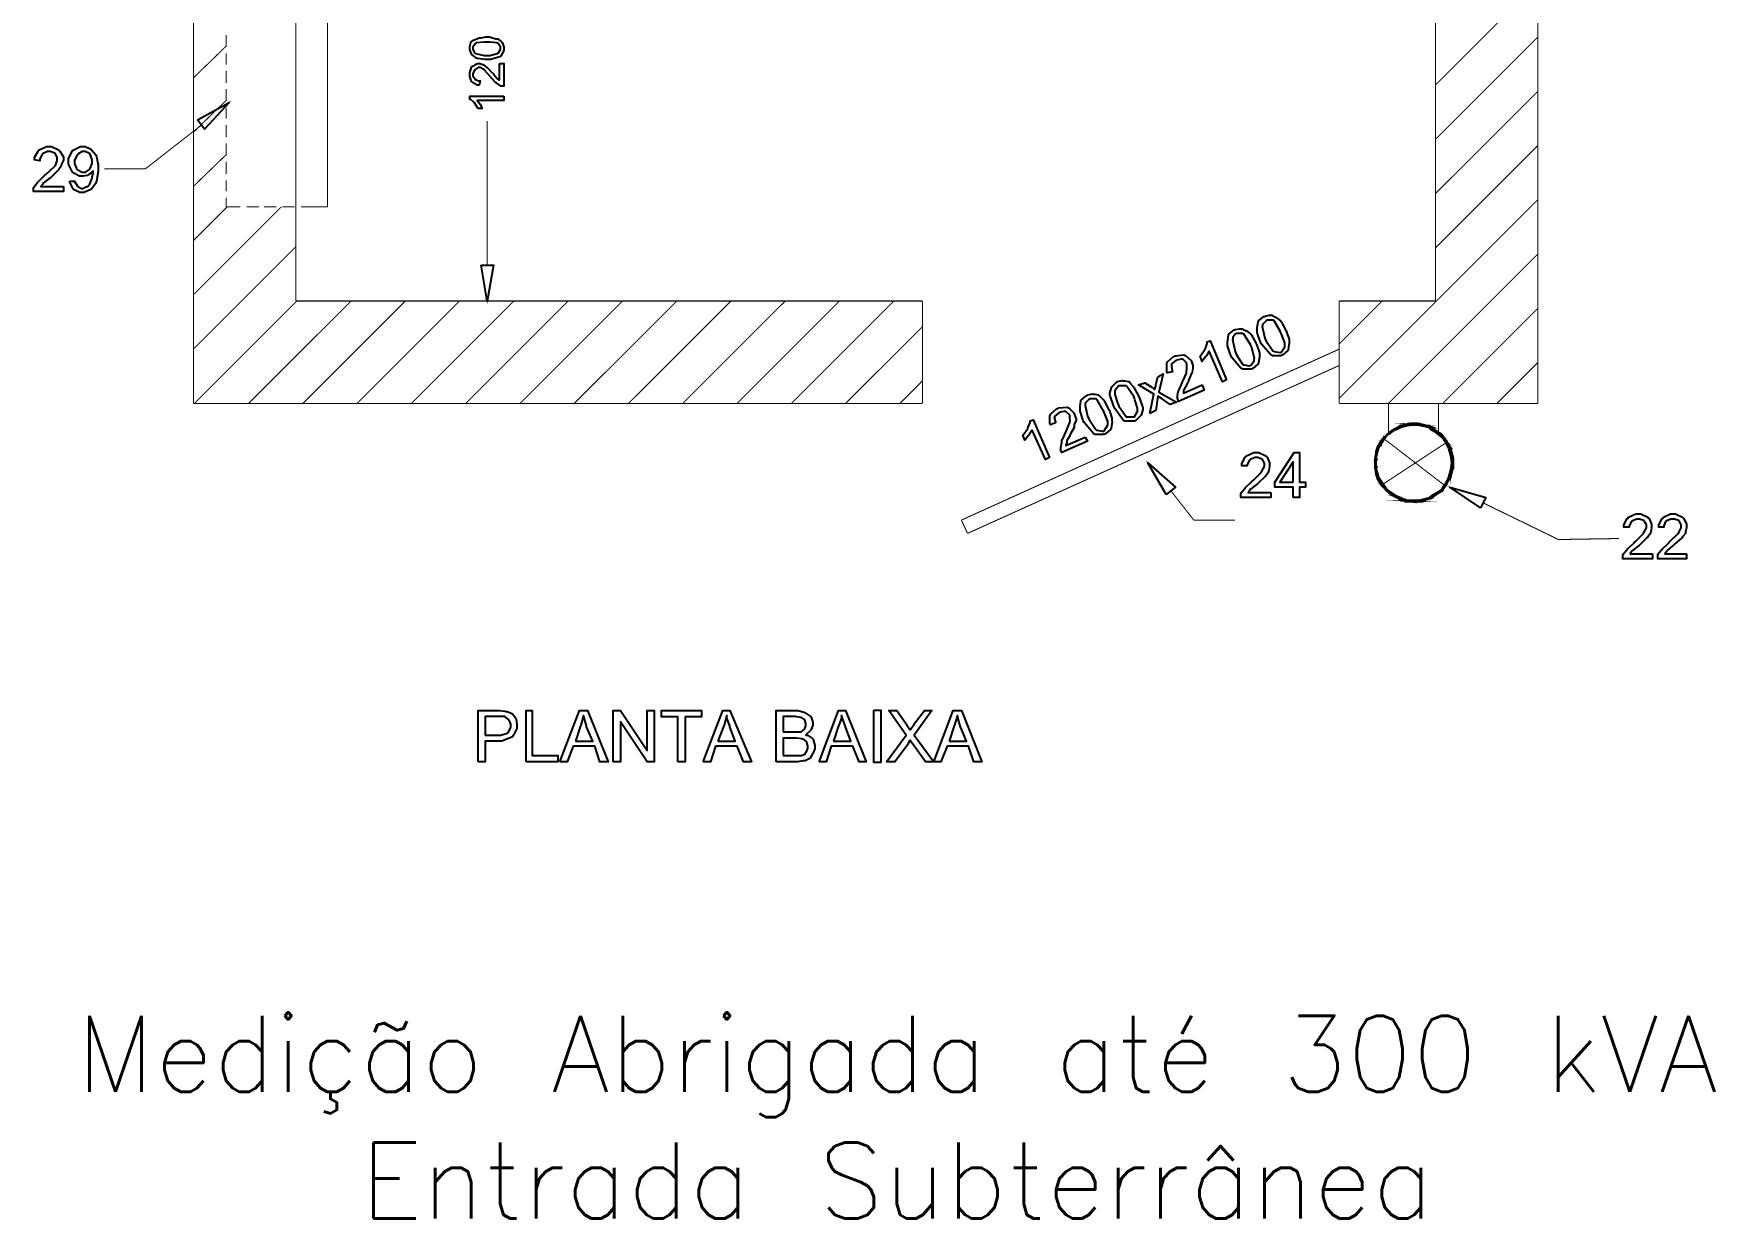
# Model space of a CAD drawing. Extents: x 219 to 1226, y 175 to 465.
# Drawn here: x 899.3 to 968.9, y 221.4 to 270.4 of the extents above; entities that cross this region are included whole.
import ezdxf

# ---------------------------------------------------------------- set-up
doc = ezdxf.new("R2010")
doc.units = 0
doc.header["$MEASUREMENT"] = 0
for name, color, linetype in [('C00-00-00-BLACK', 7, 'Continuous'), ('C00-7E-FF', 150, 'Continuous'), ('CFF-7E-00', 30, 'Continuous')]:
    doc.layers.add(name, color=color, linetype=linetype)
doc.styles.get("Standard").update_dxf_attribs({"font": 'txt.shx', "height": 0.4})

msp = doc.modelspace()

# ---------------------------------------------------------------- linework, layer by layer
at = {"layer": 'C00-00-00-BLACK', "const_width": 0.0423}
for points in [[(905.926, 322.779), (905.926, 255.128)], [(961.61, 255.128), (961.61, 322.779)], [(910.167, 318.583), (910.167, 259.367)], [(957.369, 259.367), (957.369, 318.583)], [(957.369, 268.309), (961.61, 272.548)], [(911.482, 263.267), (911.482, 271.786)], [(961.61, 271.067), (961.61, 267.886)], [(907.283, 270.386), (907.283, 269.879)], [(957.369, 266.063), (961.61, 270.302)], [(905.926, 268.606), (907.283, 269.921)], [(907.283, 269.625), (907.283, 269.159)], [(907.283, 268.904), (907.283, 268.395)], [(907.283, 268.14), (907.283, 267.633)], [(957.369, 263.817), (961.61, 268.056)], [(905.926, 266.359), (907.283, 267.674)], [(907.283, 267.378), (907.283, 266.913)], [(907.283, 266.655), (907.283, 266.148)], [(907.283, 265.893), (907.283, 265.386)], [(905.926, 264.113), (907.283, 265.428)], [(957.369, 261.57), (961.61, 265.809)], [(907.283, 265.131), (907.283, 264.622)], [(907.283, 264.367), (907.283, 263.902)], [(905.926, 261.867), (907.326, 263.267)], [(905.926, 259.621), (909.572, 263.267)], [(907.283, 263.647), (907.283, 263.267)], [(907.283, 263.267), (907.875, 263.267)], [(908.13, 263.267), (908.64, 263.267)], [(908.853, 263.267), (909.359, 263.267)], [(909.615, 263.267), (910.124, 263.267)], [(910.379, 263.267), (910.972, 263.267)], [(910.972, 263.267), (911.482, 263.267)], [(953.383, 255.339), (961.61, 263.563)], [(905.926, 257.375), (910.167, 261.613)], [(955.419, 255.128), (961.61, 261.317)], [(905.968, 255.128), (910.21, 259.367)], [(908.214, 255.128), (912.456, 259.367)], [(910.167, 259.367), (936.122, 259.367)], [(910.463, 255.128), (914.705, 259.367)], [(912.71, 255.128), (916.951, 259.367)], [(914.959, 255.128), (919.2, 259.367)], [(917.208, 255.128), (921.446, 259.367)], [(919.454, 255.128), (923.695, 259.367)], [(921.703, 255.128), (925.944, 259.367)], [(923.949, 255.128), (928.19, 259.367)], [(926.198, 255.128), (930.439, 259.367)], [(928.444, 255.128), (932.685, 259.367)], [(930.693, 255.128), (934.934, 259.367)], [(936.122, 259.367), (936.122, 255.128)], [(953.383, 257.587), (955.164, 259.367)], [(953.383, 259.367), (957.369, 259.367)], [(953.383, 259.367), (953.383, 255.128)], [(957.668, 255.128), (961.61, 259.071)], [(932.939, 255.128), (936.122, 258.306)], [(937.733, 250.294), (953.383, 257.375)], [(953.383, 256.697), (937.988, 249.744)], [(959.914, 255.128), (961.61, 256.825)], [(935.188, 255.128), (936.122, 256.06)], [(905.926, 255.128), (936.122, 255.128)], [(953.383, 255.128), (957.369, 255.128)], [(955.419, 253.898), (955.419, 255.128)], [(957.369, 255.128), (961.61, 255.128)], [(957.498, 253.898), (957.498, 255.128)], [(955.123, 251.735), (957.837, 253.517)], [(955.206, 253.686), (957.794, 251.694)], [(937.733, 250.294), (937.988, 249.744)]]:
    msp.add_lwpolyline(points, dxfattribs=at)
for points in [[(958.133, 252.67), (958.133, 252.834), (958.005, 253.322), (957.655, 253.845), (957.131, 254.194), (956.643, 254.321), (956.48, 254.321), (956.323, 254.321), (955.852, 254.194), (955.339, 253.845), (954.993, 253.322), (954.867, 252.834), (954.867, 252.67), (954.867, 252.514), (954.993, 252.043), (955.339, 251.53), (955.852, 251.186), (956.323, 251.059), (956.48, 251.059), (956.643, 251.059), (957.131, 251.186), (957.655, 251.53), (958.005, 252.043), (958.133, 252.514), (958.133, 252.67)], [(958.091, 252.67), (958.091, 252.827), (957.964, 253.297), (957.618, 253.808), (957.105, 254.154), (956.636, 254.279), (956.48, 254.279), (956.328, 254.279), (955.875, 254.154), (955.376, 253.808), (955.036, 253.297), (954.91, 252.827), (954.91, 252.67), (954.91, 252.52), (955.036, 252.068), (955.376, 251.567), (955.875, 251.228), (956.328, 251.102), (956.48, 251.102), (956.636, 251.102), (957.105, 251.228), (957.618, 251.567), (957.964, 252.068), (958.091, 252.52), (958.091, 252.67)], [(955.588, 254.025), (955.503, 253.898), (955.419, 253.898), (955.588, 254.025)], [(955.672, 254.067), (955.672, 254.025), (955.588, 254.025), (955.672, 254.067)], [(955.842, 254.151), (955.799, 254.067), (955.672, 254.067), (955.842, 254.151)], [(956.649, 254.279), (956.225, 254.279), (956.86, 254.237), (956.649, 254.279)], [(955.799, 254.067), (955.672, 254.067), (955.672, 254.025), (955.799, 254.067)], [(955.969, 254.151), (955.842, 254.151), (955.799, 254.067), (955.969, 254.151)], [(955.926, 254.194), (955.969, 254.151), (955.842, 254.151), (955.926, 254.194)], [(956.012, 254.237), (956.184, 254.194), (955.926, 254.194), (956.012, 254.237)], [(956.225, 254.237), (956.012, 254.237), (956.184, 254.194), (956.225, 254.237)], [(956.184, 254.194), (955.926, 254.194), (955.969, 254.151), (956.184, 254.194)], [(956.564, 254.237), (956.987, 254.194), (956.818, 254.194), (956.564, 254.237)], [(956.225, 254.279), (956.86, 254.237), (956.098, 254.237), (956.225, 254.279)], [(956.056, 254.237), (956.225, 254.237), (956.012, 254.237), (956.056, 254.237)], [(956.86, 254.237), (956.098, 254.237), (956.056, 254.237), (956.86, 254.237)], [(956.564, 254.237), (956.056, 254.237), (956.225, 254.237), (956.564, 254.237)], [(956.098, 254.237), (956.86, 254.237), (956.903, 254.237), (956.098, 254.237)], [(956.86, 254.237), (956.564, 254.237), (956.987, 254.194), (956.86, 254.237)], [(956.564, 254.279), (956.649, 254.279), (956.225, 254.279), (956.564, 254.279)], [(956.818, 254.194), (957.157, 254.151), (956.987, 254.151), (956.818, 254.194)], [(956.987, 254.194), (956.818, 254.194), (957.157, 254.151), (956.987, 254.194)], [(956.987, 254.151), (957.242, 254.11), (957.114, 254.11), (956.987, 254.151)], [(957.157, 254.151), (956.987, 254.151), (957.242, 254.11), (957.157, 254.151)], [(957.114, 254.11), (957.411, 253.982), (957.283, 253.982), (957.114, 254.11)], [(957.242, 254.11), (957.114, 254.11), (957.411, 253.982), (957.242, 254.11)], [(957.369, 253.94), (957.668, 253.771), (957.582, 253.771), (957.369, 253.94)], [(954.91, 253.093), (954.91, 252.797), (954.867, 252.797), (954.91, 253.093)], [(954.996, 253.389), (954.953, 253.136), (954.91, 253.136), (954.996, 253.389)], [(955.08, 253.389), (954.996, 253.389), (954.953, 253.136), (955.08, 253.389)], [(955.08, 253.389), (955.037, 253.389), (954.996, 253.389), (955.08, 253.389)], [(955.164, 253.644), (955.08, 253.389), (955.037, 253.389), (955.164, 253.644)], [(955.249, 253.644), (955.164, 253.644), (955.08, 253.389), (955.249, 253.644)], [(955.037, 253.389), (955.08, 253.389), (955.123, 253.389), (955.037, 253.389)], [(955.419, 253.855), (955.376, 253.855), (955.249, 253.686), (955.419, 253.855)], [(955.206, 253.686), (955.249, 253.644), (955.164, 253.644), (955.206, 253.686)], [(955.249, 253.686), (955.206, 253.686), (955.249, 253.644), (955.249, 253.686)], [(955.376, 253.855), (955.249, 253.686), (955.206, 253.686), (955.376, 253.855)], [(955.419, 253.898), (955.419, 253.855), (955.376, 253.855), (955.419, 253.898)], [(955.503, 253.898), (955.419, 253.898), (955.419, 253.855), (955.503, 253.898)], [(955.672, 254.025), (955.588, 254.025), (955.503, 253.898), (955.672, 254.025)], [(957.283, 253.982), (957.453, 253.94), (957.369, 253.94), (957.283, 253.982)], [(957.411, 253.982), (957.283, 253.982), (957.453, 253.94), (957.411, 253.982)], [(957.453, 253.94), (957.369, 253.94), (957.668, 253.771), (957.453, 253.94)], [(957.582, 253.771), (957.668, 253.728), (957.625, 253.728), (957.582, 253.771)], [(957.668, 253.771), (957.582, 253.771), (957.668, 253.728), (957.668, 253.771)], [(957.625, 253.728), (957.837, 253.559), (957.752, 253.559), (957.625, 253.728)], [(957.668, 253.728), (957.625, 253.728), (957.837, 253.559), (957.668, 253.728)], [(957.794, 253.517), (957.964, 253.263), (957.921, 253.263), (957.794, 253.517)], [(957.752, 253.559), (957.837, 253.517), (957.794, 253.517), (957.752, 253.559)], [(957.837, 253.559), (957.752, 253.559), (957.837, 253.517), (957.837, 253.559)], [(957.837, 253.517), (957.794, 253.517), (957.964, 253.263), (957.837, 253.517)], [(957.921, 253.263), (958.048, 252.966), (958.007, 252.966), (957.921, 253.263)], [(954.867, 252.498), (954.953, 252.201), (954.91, 252.201), (954.867, 252.498)], [(954.91, 252.797), (954.867, 252.797), (954.91, 252.498), (954.91, 252.797)], [(954.867, 252.797), (954.91, 252.498), (954.867, 252.498), (954.867, 252.797)], [(954.91, 252.797), (954.867, 252.797), (954.91, 252.797)], [(954.867, 252.797), (954.91, 252.797), (954.953, 252.797), (954.867, 252.797)], [(954.953, 253.136), (954.91, 253.136), (954.953, 253.093), (954.953, 253.136)], [(954.91, 253.136), (954.953, 253.093), (954.91, 253.093), (954.91, 253.136)], [(954.953, 253.093), (954.91, 253.093), (954.91, 252.797), (954.953, 253.093)], [(958.007, 253.263), (957.921, 253.263), (958.048, 252.966), (958.007, 253.263)], [(958.007, 253.263), (958.048, 253.263), (957.921, 253.263), (958.007, 253.263)], [(958.007, 253.263), (957.921, 253.263), (957.964, 253.263), (958.007, 253.263)], [(958.007, 252.966), (958.091, 252.67), (958.048, 252.67), (958.007, 252.966)], [(958.048, 252.966), (958.007, 252.966), (958.091, 252.67), (958.048, 252.966)], [(958.048, 252.67), (958.048, 252.374), (958.007, 252.374), (958.048, 252.67)], [(958.048, 252.966), (958.007, 252.966), (958.048, 252.966)], [(958.007, 252.966), (958.048, 252.966), (958.091, 252.966), (958.007, 252.966)], [(958.091, 252.67), (958.048, 252.67), (958.048, 252.374), (958.091, 252.67)], [(954.91, 252.498), (954.867, 252.498), (954.953, 252.201), (954.91, 252.498)], [(954.91, 252.201), (955.08, 251.948), (954.996, 251.948), (954.91, 252.201)], [(954.91, 252.498), (954.867, 252.498), (954.91, 252.498)], [(954.867, 252.498), (954.91, 252.498), (954.953, 252.498), (954.867, 252.498)], [(954.953, 252.201), (954.91, 252.201), (955.08, 251.948), (954.953, 252.201)], [(954.953, 252.201), (954.91, 252.201), (954.953, 252.201)], [(954.91, 252.201), (954.953, 252.201), (954.996, 252.201), (954.91, 252.201)], [(954.996, 251.948), (955.08, 251.905), (955.037, 251.905), (954.996, 251.948)], [(955.037, 251.905), (955.249, 251.694), (955.164, 251.694), (955.037, 251.905)], [(957.752, 251.778), (957.668, 251.567), (957.625, 251.567), (957.752, 251.778)], [(957.964, 252.074), (957.921, 252.074), (957.837, 251.821), (957.964, 252.074)], [(957.921, 252.074), (957.837, 251.821), (957.794, 251.821), (957.921, 252.074)], [(958.007, 252.371), (958.007, 252.074), (957.921, 252.074), (958.007, 252.371)], [(957.964, 252.074), (958.007, 252.074), (957.921, 252.074), (957.964, 252.074)], [(957.964, 252.074), (957.921, 252.074), (958.007, 252.074), (957.964, 252.074)], [(958.048, 252.374), (958.007, 252.374), (958.048, 252.374)], [(958.007, 252.374), (958.048, 252.374), (958.091, 252.374), (958.007, 252.374)], [(958.048, 252.371), (958.007, 252.371), (958.007, 252.074), (958.048, 252.371)], [(955.08, 251.948), (954.996, 251.948), (955.08, 251.905), (955.08, 251.948)], [(955.206, 251.651), (955.419, 251.482), (955.376, 251.482), (955.206, 251.651)], [(955.08, 251.905), (955.037, 251.905), (955.249, 251.694), (955.08, 251.905)], [(955.164, 251.694), (955.249, 251.651), (955.206, 251.651), (955.164, 251.694)], [(955.249, 251.694), (955.164, 251.694), (955.249, 251.651), (955.249, 251.694)], [(955.249, 251.651), (955.206, 251.651), (955.419, 251.482), (955.249, 251.651)], [(955.419, 251.439), (955.672, 251.312), (955.588, 251.312), (955.419, 251.439)], [(955.419, 251.482), (955.376, 251.482), (955.503, 251.439), (955.419, 251.482)], [(955.376, 251.482), (955.503, 251.439), (955.419, 251.439), (955.376, 251.482)], [(955.503, 251.439), (955.419, 251.439), (955.672, 251.312), (955.503, 251.439)], [(955.672, 251.312), (955.588, 251.312), (955.799, 251.27), (955.672, 251.312)], [(955.588, 251.312), (955.799, 251.27), (955.672, 251.27), (955.588, 251.312)], [(955.672, 251.27), (955.969, 251.186), (955.842, 251.186), (955.672, 251.27)], [(957.283, 251.355), (957.242, 251.228), (957.114, 251.228), (957.283, 251.355)], [(957.369, 251.398), (957.411, 251.355), (957.283, 251.355), (957.369, 251.398)], [(957.411, 251.355), (957.283, 251.355), (957.242, 251.228), (957.411, 251.355)], [(957.582, 251.525), (957.453, 251.398), (957.369, 251.398), (957.582, 251.525)], [(957.668, 251.525), (957.582, 251.525), (957.453, 251.398), (957.668, 251.525)], [(957.453, 251.398), (957.369, 251.398), (957.411, 251.355), (957.453, 251.398)], [(957.625, 251.567), (957.668, 251.525), (957.582, 251.525), (957.625, 251.567)], [(957.668, 251.567), (957.625, 251.567), (957.668, 251.525), (957.668, 251.567)], [(957.837, 251.778), (957.752, 251.778), (957.668, 251.567), (957.837, 251.778)], [(957.794, 251.821), (957.837, 251.778), (957.752, 251.778), (957.794, 251.821)], [(957.837, 251.821), (957.794, 251.821), (957.837, 251.778), (957.837, 251.821)], [(956.86, 251.102), (956.056, 251.102), (956.86, 251.059), (956.86, 251.102)], [(955.799, 251.27), (955.672, 251.27), (955.969, 251.186), (955.799, 251.27)], [(955.969, 251.186), (955.842, 251.186), (956.184, 251.102), (955.969, 251.186)], [(955.842, 251.186), (956.184, 251.102), (955.926, 251.102), (955.842, 251.186)], [(956.225, 251.059), (956.649, 251.059), (956.564, 251.016), (956.225, 251.059)], [(956.184, 251.102), (955.929, 251.102), (956.225, 251.102), (956.184, 251.102)], [(955.929, 251.102), (956.225, 251.102), (956.014, 251.102), (955.929, 251.102)], [(956.225, 251.102), (956.012, 251.102), (956.564, 251.102), (956.225, 251.102)], [(956.012, 251.102), (956.564, 251.102), (956.056, 251.102), (956.012, 251.102)], [(956.056, 251.102), (956.86, 251.059), (956.098, 251.059), (956.056, 251.102)], [(956.098, 251.059), (956.225, 251.059), (956.649, 251.059), (956.098, 251.059)], [(956.098, 251.059), (956.86, 251.059), (956.649, 251.059), (956.098, 251.059)], [(956.818, 251.143), (956.903, 251.102), (956.649, 251.102), (956.818, 251.143)], [(956.649, 251.102), (956.86, 251.102), (956.564, 251.102), (956.649, 251.102)], [(956.903, 251.102), (956.649, 251.102), (956.86, 251.102), (956.903, 251.102)], [(956.987, 251.186), (956.987, 251.143), (956.818, 251.143), (956.987, 251.186)], [(956.987, 251.143), (956.818, 251.143), (956.903, 251.102), (956.987, 251.143)], [(957.114, 251.228), (957.157, 251.186), (956.987, 251.186), (957.114, 251.228)], [(957.157, 251.186), (956.987, 251.186), (956.987, 251.143), (957.157, 251.186)], [(957.242, 251.228), (957.114, 251.228), (957.157, 251.186), (957.242, 251.228)]]:
    msp.add_lwpolyline(points, close=True, dxfattribs=at)
at = {"layer": 'C00-00-00-BLACK'}
for points in [[(955.842, 254.151), (955.799, 254.067), (955.672, 254.067), (955.842, 254.151)], [(955.969, 254.151), (955.842, 254.151), (955.799, 254.067), (955.969, 254.151)], [(955.926, 254.194), (955.969, 254.151), (955.842, 254.151), (955.926, 254.194)], [(956.012, 254.237), (956.184, 254.194), (955.926, 254.194), (956.012, 254.237)], [(956.184, 254.194), (955.926, 254.194), (955.969, 254.151), (956.184, 254.194)], [(956.056, 254.237), (956.225, 254.237), (956.012, 254.237), (956.056, 254.237)], [(956.225, 254.237), (956.012, 254.237), (956.184, 254.194), (956.225, 254.237)], [(956.86, 254.237), (956.098, 254.237), (956.056, 254.237), (956.86, 254.237)], [(956.564, 254.237), (956.056, 254.237), (956.225, 254.237), (956.564, 254.237)], [(956.225, 254.279), (956.86, 254.237), (956.098, 254.237), (956.225, 254.279)], [(956.098, 254.237), (956.86, 254.237), (956.903, 254.237), (956.098, 254.237)], [(956.564, 254.279), (956.649, 254.279), (956.225, 254.279), (956.564, 254.279)], [(956.649, 254.279), (956.225, 254.279), (956.86, 254.237), (956.649, 254.279)], [(956.86, 254.237), (956.564, 254.237), (956.987, 254.194), (956.86, 254.237)], [(956.564, 254.237), (956.987, 254.194), (956.818, 254.194), (956.564, 254.237)], [(956.987, 254.194), (956.818, 254.194), (957.157, 254.151), (956.987, 254.194)], [(956.818, 254.194), (957.157, 254.151), (956.987, 254.151), (956.818, 254.194)], [(957.157, 254.151), (956.987, 254.151), (957.242, 254.11), (957.157, 254.151)], [(956.987, 254.151), (957.242, 254.11), (957.114, 254.11), (956.987, 254.151)], [(957.242, 254.11), (957.114, 254.11), (957.411, 253.982), (957.242, 254.11)], [(957.114, 254.11), (957.411, 253.982), (957.283, 253.982), (957.114, 254.11)], [(954.996, 253.389), (954.953, 253.136), (954.91, 253.136), (954.996, 253.389)], [(955.08, 253.389), (954.996, 253.389), (954.953, 253.136), (955.08, 253.389)], [(955.08, 253.389), (955.037, 253.389), (954.996, 253.389), (955.08, 253.389)], [(955.164, 253.644), (955.08, 253.389), (955.037, 253.389), (955.164, 253.644)], [(955.037, 253.389), (955.08, 253.389), (955.123, 253.389), (955.037, 253.389)], [(955.249, 253.644), (955.164, 253.644), (955.08, 253.389), (955.249, 253.644)], [(955.206, 253.686), (955.249, 253.644), (955.164, 253.644), (955.206, 253.686)], [(955.376, 253.855), (955.249, 253.686), (955.206, 253.686), (955.376, 253.855)], [(955.249, 253.686), (955.206, 253.686), (955.249, 253.644), (955.249, 253.686)], [(955.419, 253.855), (955.376, 253.855), (955.249, 253.686), (955.419, 253.855)], [(955.419, 253.898), (955.419, 253.855), (955.376, 253.855), (955.419, 253.898)], [(955.588, 254.025), (955.503, 253.898), (955.419, 253.898), (955.588, 254.025)], [(955.503, 253.898), (955.419, 253.898), (955.419, 253.855), (955.503, 253.898)], [(955.672, 254.025), (955.588, 254.025), (955.503, 253.898), (955.672, 254.025)], [(955.672, 254.067), (955.672, 254.025), (955.588, 254.025), (955.672, 254.067)], [(955.799, 254.067), (955.672, 254.067), (955.672, 254.025), (955.799, 254.067)], [(957.411, 253.982), (957.283, 253.982), (957.453, 253.94), (957.411, 253.982)], [(957.283, 253.982), (957.453, 253.94), (957.369, 253.94), (957.283, 253.982)], [(957.453, 253.94), (957.369, 253.94), (957.668, 253.771), (957.453, 253.94)], [(957.369, 253.94), (957.668, 253.771), (957.582, 253.771), (957.369, 253.94)], [(957.668, 253.771), (957.582, 253.771), (957.668, 253.728), (957.668, 253.771)], [(957.582, 253.771), (957.668, 253.728), (957.625, 253.728), (957.582, 253.771)], [(957.668, 253.728), (957.625, 253.728), (957.837, 253.559), (957.668, 253.728)], [(957.625, 253.728), (957.837, 253.559), (957.752, 253.559), (957.625, 253.728)], [(957.837, 253.559), (957.752, 253.559), (957.837, 253.517), (957.837, 253.559)], [(957.752, 253.559), (957.837, 253.517), (957.794, 253.517), (957.752, 253.559)], [(957.837, 253.517), (957.794, 253.517), (957.964, 253.263), (957.837, 253.517)], [(957.794, 253.517), (957.964, 253.263), (957.921, 253.263), (957.794, 253.517)], [(954.91, 253.093), (954.91, 252.797), (954.867, 252.797), (954.91, 253.093)], [(954.91, 252.797), (954.867, 252.797), (954.91, 252.797)], [(954.867, 252.797), (954.91, 252.797), (954.953, 252.797), (954.867, 252.797)], [(954.91, 252.797), (954.867, 252.797), (954.91, 252.498), (954.91, 252.797)], [(954.867, 252.797), (954.91, 252.498), (954.867, 252.498), (954.867, 252.797)], [(954.953, 253.136), (954.91, 253.136), (954.953, 253.093), (954.953, 253.136)], [(954.91, 253.136), (954.953, 253.093), (954.91, 253.093), (954.91, 253.136)], [(954.953, 253.093), (954.91, 253.093), (954.91, 252.797), (954.953, 253.093)], [(958.007, 253.263), (958.048, 253.263), (957.921, 253.263), (958.007, 253.263)], [(958.007, 253.263), (957.921, 253.263), (957.964, 253.263), (958.007, 253.263)], [(958.007, 253.263), (957.921, 253.263), (958.048, 252.966), (958.007, 253.263)], [(957.921, 253.263), (958.048, 252.966), (958.007, 252.966), (957.921, 253.263)], [(958.048, 252.966), (958.007, 252.966), (958.048, 252.966)], [(958.007, 252.966), (958.048, 252.966), (958.091, 252.966), (958.007, 252.966)], [(958.048, 252.966), (958.007, 252.966), (958.091, 252.67), (958.048, 252.966)], [(958.007, 252.966), (958.091, 252.67), (958.048, 252.67), (958.007, 252.966)], [(954.91, 252.498), (954.867, 252.498), (954.91, 252.498)], [(954.867, 252.498), (954.91, 252.498), (954.953, 252.498), (954.867, 252.498)], [(954.91, 252.498), (954.867, 252.498), (954.953, 252.201), (954.91, 252.498)], [(954.867, 252.498), (954.953, 252.201), (954.91, 252.201), (954.867, 252.498)], [(954.953, 252.201), (954.91, 252.201), (954.953, 252.201)], [(954.91, 252.201), (954.953, 252.201), (954.996, 252.201), (954.91, 252.201)], [(954.953, 252.201), (954.91, 252.201), (955.08, 251.948), (954.953, 252.201)], [(954.91, 252.201), (955.08, 251.948), (954.996, 251.948), (954.91, 252.201)], [(957.921, 252.074), (957.837, 251.821), (957.794, 251.821), (957.921, 252.074)], [(957.964, 252.074), (957.921, 252.074), (957.837, 251.821), (957.964, 252.074)], [(958.007, 252.371), (958.007, 252.074), (957.921, 252.074), (958.007, 252.371)], [(957.964, 252.074), (958.007, 252.074), (957.921, 252.074), (957.964, 252.074)], [(957.964, 252.074), (957.921, 252.074), (958.007, 252.074), (957.964, 252.074)], [(958.048, 252.67), (958.048, 252.374), (958.007, 252.374), (958.048, 252.67)], [(958.048, 252.374), (958.007, 252.374), (958.048, 252.374)], [(958.007, 252.374), (958.048, 252.374), (958.091, 252.374), (958.007, 252.374)], [(958.048, 252.371), (958.007, 252.371), (958.007, 252.074), (958.048, 252.371)], [(958.091, 252.67), (958.048, 252.67), (958.048, 252.374), (958.091, 252.67)], [(955.08, 251.948), (954.996, 251.948), (955.08, 251.905), (955.08, 251.948)], [(954.996, 251.948), (955.08, 251.905), (955.037, 251.905), (954.996, 251.948)], [(955.08, 251.905), (955.037, 251.905), (955.249, 251.694), (955.08, 251.905)], [(955.037, 251.905), (955.249, 251.694), (955.164, 251.694), (955.037, 251.905)], [(955.249, 251.694), (955.164, 251.694), (955.249, 251.651), (955.249, 251.694)], [(955.164, 251.694), (955.249, 251.651), (955.206, 251.651), (955.164, 251.694)], [(955.249, 251.651), (955.206, 251.651), (955.419, 251.482), (955.249, 251.651)], [(955.206, 251.651), (955.419, 251.482), (955.376, 251.482), (955.206, 251.651)], [(955.419, 251.482), (955.376, 251.482), (955.503, 251.439), (955.419, 251.482)], [(955.376, 251.482), (955.503, 251.439), (955.419, 251.439), (955.376, 251.482)], [(955.503, 251.439), (955.419, 251.439), (955.672, 251.312), (955.503, 251.439)], [(955.419, 251.439), (955.672, 251.312), (955.588, 251.312), (955.419, 251.439)], [(955.672, 251.312), (955.588, 251.312), (955.799, 251.27), (955.672, 251.312)], [(955.588, 251.312), (955.799, 251.27), (955.672, 251.27), (955.588, 251.312)], [(957.283, 251.355), (957.242, 251.228), (957.114, 251.228), (957.283, 251.355)], [(957.411, 251.355), (957.283, 251.355), (957.242, 251.228), (957.411, 251.355)], [(957.369, 251.398), (957.411, 251.355), (957.283, 251.355), (957.369, 251.398)], [(957.582, 251.525), (957.453, 251.398), (957.369, 251.398), (957.582, 251.525)], [(957.453, 251.398), (957.369, 251.398), (957.411, 251.355), (957.453, 251.398)], [(957.668, 251.525), (957.582, 251.525), (957.453, 251.398), (957.668, 251.525)], [(957.625, 251.567), (957.668, 251.525), (957.582, 251.525), (957.625, 251.567)], [(957.752, 251.778), (957.668, 251.567), (957.625, 251.567), (957.752, 251.778)], [(957.668, 251.567), (957.625, 251.567), (957.668, 251.525), (957.668, 251.567)], [(957.837, 251.778), (957.752, 251.778), (957.668, 251.567), (957.837, 251.778)], [(957.794, 251.821), (957.837, 251.778), (957.752, 251.778), (957.794, 251.821)], [(957.837, 251.821), (957.794, 251.821), (957.837, 251.778), (957.837, 251.821)], [(955.799, 251.27), (955.672, 251.27), (955.969, 251.186), (955.799, 251.27)], [(955.672, 251.27), (955.969, 251.186), (955.842, 251.186), (955.672, 251.27)], [(955.969, 251.186), (955.842, 251.186), (956.184, 251.102), (955.969, 251.186)], [(955.842, 251.186), (956.184, 251.102), (955.926, 251.102), (955.842, 251.186)], [(956.184, 251.102), (955.929, 251.102), (956.225, 251.102), (956.184, 251.102)], [(955.929, 251.102), (956.225, 251.102), (956.014, 251.102), (955.929, 251.102)], [(956.225, 251.102), (956.012, 251.102), (956.564, 251.102), (956.225, 251.102)], [(956.012, 251.102), (956.564, 251.102), (956.056, 251.102), (956.012, 251.102)], [(956.86, 251.102), (956.056, 251.102), (956.86, 251.059), (956.86, 251.102)], [(956.056, 251.102), (956.86, 251.059), (956.098, 251.059), (956.056, 251.102)], [(956.098, 251.059), (956.225, 251.059), (956.649, 251.059), (956.098, 251.059)], [(956.098, 251.059), (956.86, 251.059), (956.649, 251.059), (956.098, 251.059)], [(956.225, 251.059), (956.649, 251.059), (956.564, 251.016), (956.225, 251.059)], [(956.649, 251.102), (956.86, 251.102), (956.564, 251.102), (956.649, 251.102)], [(956.818, 251.143), (956.903, 251.102), (956.649, 251.102), (956.818, 251.143)], [(956.903, 251.102), (956.649, 251.102), (956.86, 251.102), (956.903, 251.102)], [(956.987, 251.186), (956.987, 251.143), (956.818, 251.143), (956.987, 251.186)], [(956.987, 251.143), (956.818, 251.143), (956.903, 251.102), (956.987, 251.143)], [(957.114, 251.228), (957.157, 251.186), (956.987, 251.186), (957.114, 251.228)], [(957.157, 251.186), (956.987, 251.186), (956.987, 251.143), (957.157, 251.186)], [(957.242, 251.228), (957.114, 251.228), (957.157, 251.186), (957.242, 251.228)], [(917.716, 240.29), (917.716, 242.409), (918.519, 242.409), (918.605, 242.409), (918.839, 242.379), (918.861, 242.368), (918.925, 242.368), (919.093, 242.293), (919.115, 242.282), (919.135, 242.272), (919.273, 242.093), (919.284, 242.071), (919.294, 242.051), (919.327, 241.844), (919.327, 241.775), (919.327, 241.669), (919.189, 241.384), (919.158, 241.351), (919.135, 241.319), (918.706, 241.14), (918.562, 241.14), (918.012, 241.14), (918.012, 240.29), (917.716, 240.29)], [(919.709, 240.29), (919.709, 242.409), (919.962, 242.409), (919.962, 240.547), (921.023, 240.547), (921.023, 240.29), (919.709, 240.29)], [(921.107, 240.29), (921.915, 242.409), (922.254, 242.409), (923.103, 240.29), (922.761, 240.29), (922.55, 240.928), (921.66, 240.928), (921.404, 240.29), (921.107, 240.29)], [(923.314, 240.29), (923.314, 242.409), (923.611, 242.409), (924.714, 240.758), (924.714, 242.409), (925.01, 242.409), (925.01, 240.29), (924.714, 240.29), (923.611, 241.943), (923.611, 240.29), (923.314, 240.29)], [(925.987, 240.29), (925.987, 242.153), (925.309, 242.153), (925.309, 242.409), (926.963, 242.409), (926.963, 242.153), (926.286, 242.153), (926.286, 240.29), (925.987, 240.29)], [(927.045, 240.29), (927.851, 242.409), (928.148, 242.409), (929.039, 240.29), (928.702, 240.29), (928.444, 240.928), (927.555, 240.928), (927.344, 240.29), (927.045, 240.29)], [(930.056, 240.29), (930.056, 242.409), (930.862, 242.409), (930.957, 242.409), (931.222, 242.336), (931.244, 242.325), (931.265, 242.315), (931.475, 242.178), (931.497, 242.155), (931.507, 242.135), (931.584, 241.928), (931.584, 241.859), (931.584, 241.796), (931.507, 241.628), (931.497, 241.606), (931.486, 241.585), (931.306, 241.416), (931.285, 241.393), (931.36, 241.393), (931.562, 241.246), (931.584, 241.224), (931.594, 241.203), (931.67, 240.965), (931.67, 240.885), (931.67, 240.822), (931.594, 240.653), (931.584, 240.631), (931.573, 240.611), (931.465, 240.429), (931.455, 240.418), (931.433, 240.408), (931.259, 240.332), (931.201, 240.332), (931.179, 240.323), (930.941, 240.29), (930.862, 240.29), (930.056, 240.29)], [(931.839, 240.29), (932.642, 242.409), (932.939, 242.409), (933.789, 240.29), (933.493, 240.29), (933.238, 240.928), (932.346, 240.928), (932.136, 240.29), (931.839, 240.29)], [(934.103, 242.417), (934.4, 242.417), (934.4, 240.258), (934.103, 240.258), (934.103, 242.417)], [(934.638, 240.29), (935.443, 241.393), (934.723, 242.409), (935.061, 242.409), (935.443, 241.859), (935.464, 241.828), (935.601, 241.617), (935.612, 241.606), (935.622, 241.628), (935.771, 241.839), (935.782, 241.859), (936.208, 242.409), (936.504, 242.409), (935.782, 241.393), (936.588, 240.29), (936.249, 240.29), (935.696, 241.054), (935.685, 241.065), (935.622, 241.173), (935.612, 241.182), (935.601, 241.162), (935.527, 241.05), (935.527, 241.013), (934.977, 240.29), (934.638, 240.29)], [(936.588, 240.29), (937.395, 242.409), (937.733, 242.409), (938.583, 240.29), (938.242, 240.29), (938.031, 240.928), (937.14, 240.928), (936.884, 240.29), (936.588, 240.29)], [(918.012, 241.393), (918.562, 241.393), (918.657, 241.393), (918.925, 241.469), (918.947, 241.479), (918.967, 241.501), (919.074, 241.708), (919.074, 241.775), (919.074, 241.839), (918.998, 242.008), (918.988, 242.029), (918.977, 242.04), (918.839, 242.146), (918.819, 242.155), (918.754, 242.155), (918.609, 242.155), (918.562, 242.155), (918.012, 242.155), (918.012, 241.393)], [(921.746, 241.14), (922.465, 241.14), (922.211, 241.732), (922.2, 241.775), (922.094, 242.166), (922.085, 242.198), (922.074, 242.157), (921.967, 241.807), (921.958, 241.775), (921.746, 241.14)], [(927.641, 241.14), (928.36, 241.14), (928.148, 241.732), (928.137, 241.775), (928.021, 242.093), (928.021, 242.198), (928.01, 242.157), (927.904, 241.807), (927.894, 241.775), (927.641, 241.14)], [(930.355, 241.52), (930.821, 241.52), (930.884, 241.52), (931.026, 241.52), (931.074, 241.52), (931.095, 241.531), (931.233, 241.637), (931.244, 241.647), (931.254, 241.658), (931.285, 241.778), (931.285, 241.816), (931.285, 241.87), (931.254, 242.008), (931.244, 242.029), (931.233, 242.04), (931.113, 242.113), (931.074, 242.113), (931.063, 242.124), (930.849, 242.155), (930.778, 242.155), (930.355, 242.155), (930.355, 241.52)], [(932.432, 241.14), (933.154, 241.14), (932.939, 241.732), (932.917, 241.775), (932.78, 242.166), (932.771, 242.198), (932.771, 242.093), (932.663, 241.807), (932.642, 241.775), (932.432, 241.14)], [(937.226, 241.14), (937.945, 241.14), (937.692, 241.732), (937.681, 241.775), (937.575, 242.166), (937.565, 242.198), (937.554, 242.157), (937.447, 241.807), (937.437, 241.775), (937.226, 241.14)], [(930.355, 240.547), (930.862, 240.547), (930.915, 240.547), (931.034, 240.547), (931.074, 240.547), (931.116, 240.547), (931.211, 240.589), (931.244, 240.589), (931.254, 240.6), (931.317, 240.707), (931.328, 240.717), (931.338, 240.728), (931.371, 240.846), (931.371, 240.885), (931.371, 240.939), (931.338, 241.088), (931.328, 241.097), (931.317, 241.119), (931.197, 241.224), (931.158, 241.224), (931.136, 241.235), (930.899, 241.267), (930.821, 241.267), (930.355, 241.267), (930.355, 240.547)]]:
    msp.add_lwpolyline(points, close=True, dxfattribs=at)
at = {"layer": 'C00-7E-FF', "const_width": 0.0423}
for points in [[(906.095, 266.871), (907.41, 267.59), (906.391, 266.486), (906.095, 266.871)], [(917.843, 260.851), (918.351, 260.851), (918.096, 259.367), (917.843, 260.851)], [(946.216, 251.355), (945.451, 252.67), (946.597, 251.651), (946.216, 251.355)], [(959.236, 250.805), (957.964, 251.651), (959.448, 251.228), (959.236, 250.805)]]:
    msp.add_lwpolyline(points, close=True, dxfattribs=at)
at = {"layer": 'C00-7E-FF'}
for points in [[(906.095, 266.871), (907.41, 267.59), (906.391, 266.486), (906.095, 266.871)], [(917.843, 260.851), (918.351, 260.851), (918.096, 259.367), (917.843, 260.851)], [(946.216, 251.355), (945.451, 252.67), (946.597, 251.651), (946.216, 251.355)], [(959.236, 250.805), (957.964, 251.651), (959.448, 251.228), (959.236, 250.805)]]:
    msp.add_lwpolyline(points, close=True, dxfattribs=at)
at = {"layer": 'C00-7E-FF', "const_width": 0.0423}
for points in [[(906.265, 266.655), (903.932, 264.835)], [(918.096, 260.851), (918.096, 266.825)], [(903.932, 264.835), (902.235, 264.835)], [(915.171, 259.367), (918.608, 259.367)], [(946.429, 251.482), (947.359, 250.294)], [(959.321, 251.016), (962.459, 249.489), (964.962, 249.532)], [(947.359, 250.294), (949.058, 250.294)]]:
    msp.add_lwpolyline(points, dxfattribs=at)
at = {"layer": 'CFF-7E-00'}
for points in [[(918.096, 269.37), (917.99, 269.37), (917.705, 269.403), (917.673, 269.413), (917.651, 269.424), (917.471, 269.562), (917.461, 269.582), (917.439, 269.594), (917.377, 269.775), (917.377, 269.836), (917.377, 269.89), (917.409, 270.028), (917.42, 270.048), (917.42, 270.08), (917.525, 270.166), (917.546, 270.175), (917.556, 270.186), (917.735, 270.25), (917.757, 270.259), (917.841, 270.259), (918.031, 270.302), (918.096, 270.302), (918.192, 270.302), (918.456, 270.229), (918.478, 270.218), (918.531, 270.218), (918.681, 270.101), (918.692, 270.09), (918.712, 270.069), (918.777, 269.895), (918.777, 269.836), (918.777, 269.752), (918.671, 269.519), (918.65, 269.497), (918.617, 269.477), (918.226, 269.37), (918.096, 269.37)], [(918.096, 269.54), (918.201, 269.54), (918.508, 269.616), (918.519, 269.625), (918.542, 269.636), (918.65, 269.786), (918.65, 269.836), (918.65, 269.89), (918.542, 270.028), (918.519, 270.048), (918.508, 270.059), (918.198, 270.09), (918.096, 270.09), (917.979, 270.09), (917.64, 270.059), (917.631, 270.048), (917.608, 270.028), (917.504, 269.884), (917.504, 269.836), (917.504, 269.784), (917.578, 269.636), (917.589, 269.625), (917.61, 269.616), (917.974, 269.54), (918.096, 269.54)], [(918.608, 269.201), (918.777, 269.201), (918.777, 268.268), (918.745, 268.268), (918.674, 268.268), (918.65, 268.268), (918.639, 268.279), (918.488, 268.385), (918.478, 268.395), (918.456, 268.406), (918.287, 268.585), (918.266, 268.606), (918.234, 268.648), (917.979, 268.927), (917.97, 268.947), (917.948, 268.958), (917.804, 269.031), (917.757, 269.031), (917.715, 269.031), (917.599, 268.958), (917.589, 268.947), (917.578, 268.938), (917.504, 268.785), (917.504, 268.732), (917.504, 268.691), (917.578, 268.575), (917.589, 268.564), (917.599, 268.544), (917.749, 268.479), (917.8, 268.479), (917.757, 268.309), (917.683, 268.309), (917.482, 268.415), (917.461, 268.436), (917.439, 268.458), (917.377, 268.665), (917.377, 268.732), (917.377, 268.818), (917.45, 269.053), (917.461, 269.074), (917.482, 269.096), (917.689, 269.201), (917.757, 269.201), (917.799, 269.201), (917.894, 269.159), (917.927, 269.159), (917.937, 269.15), (918.075, 269.042), (918.096, 269.031), (918.106, 269.022), (918.318, 268.808), (918.351, 268.775), (918.372, 268.743), (918.508, 268.575), (918.519, 268.564), (918.519, 268.564), (918.586, 268.521), (918.608, 268.521), (918.608, 269.201)], [(918.777, 267.844), (918.777, 267.674), (917.673, 267.674), (917.683, 267.664), (917.789, 267.528), (917.8, 267.506), (917.81, 267.496), (917.874, 267.347), (917.885, 267.336), (917.716, 267.336), (917.705, 267.359), (917.567, 267.569), (917.546, 267.59), (917.535, 267.601), (917.416, 267.717), (917.377, 267.717), (917.377, 267.844), (918.777, 267.844)], [(900.539, 264.113), (900.539, 263.902), (899.308, 263.902), (899.308, 263.945), (899.308, 264.04), (899.308, 264.07), (899.318, 264.082), (899.456, 264.262), (899.478, 264.283), (899.498, 264.305), (899.742, 264.547), (899.774, 264.579), (899.828, 264.622), (900.178, 264.941), (900.2, 264.962), (900.209, 264.984), (900.285, 265.191), (900.285, 265.259), (900.285, 265.313), (900.209, 265.461), (900.2, 265.47), (900.178, 265.493), (900.004, 265.556), (899.946, 265.556), (899.881, 265.556), (899.7, 265.481), (899.69, 265.47), (899.668, 265.45), (899.563, 265.243), (899.563, 265.174), (899.351, 265.217), (899.351, 265.312), (899.498, 265.577), (899.521, 265.597), (899.541, 265.629), (899.844, 265.767), (899.946, 265.767), (900.051, 265.767), (900.338, 265.629), (900.369, 265.597), (900.39, 265.577), (900.539, 265.34), (900.539, 265.259), (900.539, 265.196), (900.465, 265.027), (900.455, 265.005), (900.455, 264.952), (900.348, 264.813), (900.328, 264.791), (900.306, 264.771), (900.03, 264.495), (899.989, 264.452), (899.945, 264.432), (899.7, 264.251), (899.69, 264.24), (899.69, 264.208), (899.614, 264.124), (899.604, 264.113), (900.539, 264.113)], [(900.792, 264.325), (901.005, 264.325), (901.014, 264.305), (901.12, 264.124), (901.131, 264.113), (901.141, 264.103), (901.294, 264.029), (901.346, 264.029), (901.346, 264.029), (901.505, 264.103), (901.516, 264.113), (901.548, 264.113), (901.632, 264.219), (901.642, 264.24), (901.652, 264.251), (901.715, 264.432), (901.727, 264.452), (901.727, 264.515), (901.769, 264.659), (901.769, 264.706), (901.769, 264.706), (901.769, 264.748), (901.769, 264.748), (901.759, 264.739), (901.578, 264.59), (901.557, 264.579), (901.535, 264.569), (901.359, 264.536), (901.301, 264.536), (901.206, 264.536), (900.952, 264.674), (900.921, 264.706), (900.898, 264.728), (900.751, 265.031), (900.751, 265.131), (900.751, 265.249), (900.898, 265.566), (900.921, 265.597), (900.952, 265.619), (901.247, 265.767), (901.346, 265.767), (901.43, 265.767), (901.662, 265.662), (901.684, 265.64), (901.705, 265.63), (901.885, 265.418), (901.896, 265.386), (901.906, 265.355), (901.981, 264.998), (901.981, 264.878), (901.981, 264.729), (901.906, 264.325), (901.896, 264.283), (901.885, 264.251), (901.705, 263.997), (901.684, 263.986), (901.652, 263.966), (901.388, 263.86), (901.301, 263.86), (901.216, 263.86), (900.982, 263.966), (900.962, 263.986), (900.94, 264.009), (900.802, 264.284), (900.792, 264.325)], [(901.727, 265.131), (901.727, 265.217), (901.652, 265.45), (901.642, 265.47), (901.621, 265.481), (901.446, 265.556), (901.388, 265.556), (901.323, 265.556), (901.141, 265.45), (901.131, 265.428), (901.109, 265.407), (901.005, 265.2), (901.005, 265.131), (901.005, 265.058), (901.078, 264.857), (901.089, 264.835), (901.109, 264.815), (901.318, 264.706), (901.388, 264.706), (901.451, 264.706), (901.621, 264.815), (901.642, 264.835), (901.652, 264.857), (901.727, 265.064), (901.727, 265.131)], [(950.116, 257.671), (950.094, 257.725), (949.989, 258.066), (949.989, 258.179), (949.989, 258.265), (950.021, 258.496), (950.032, 258.517), (950.042, 258.539), (950.255, 258.721), (950.288, 258.732), (950.309, 258.743), (950.483, 258.775), (950.542, 258.775), (950.594, 258.775), (950.743, 258.699), (950.754, 258.687), (950.775, 258.677), (950.954, 258.539), (950.965, 258.517), (950.986, 258.496), (951.155, 258.179), (951.177, 258.137), (951.198, 258.095), (951.304, 257.777), (951.304, 257.671), (951.314, 257.639), (951.271, 257.354), (951.261, 257.332), (951.25, 257.311), (951.039, 257.132), (951.008, 257.121), (950.976, 257.1), (950.616, 257.1), (950.585, 257.121), (950.542, 257.143), (950.148, 257.598), (950.116, 257.671)], [(950.331, 257.755), (950.363, 257.691), (950.637, 257.3), (950.669, 257.289), (950.69, 257.279), (950.933, 257.238), (950.965, 257.248), (950.986, 257.259), (951.123, 257.469), (951.134, 257.501), (951.134, 257.639), (950.997, 257.988), (950.965, 258.051), (950.933, 258.116), (950.69, 258.539), (950.669, 258.56), (950.637, 258.57), (950.393, 258.57), (950.372, 258.56), (950.35, 258.55), (950.202, 258.398), (950.202, 258.348), (950.191, 258.316), (950.298, 257.829), (950.331, 257.755)], [(948.716, 256.101), (948.548, 256.017), (947.997, 257.289), (947.986, 257.268), (947.88, 257.1), (947.87, 257.078), (947.848, 257.057), (947.71, 256.877), (947.7, 256.866), (947.616, 257.078), (947.637, 257.1), (947.816, 257.354), (947.827, 257.375), (947.837, 257.406), (947.913, 257.605), (947.913, 257.671), (948.039, 257.714), (948.716, 256.101)], [(948.888, 257.121), (948.866, 257.175), (948.759, 257.515), (948.759, 257.628), (948.748, 257.66), (948.791, 257.946), (948.801, 257.967), (948.812, 257.989), (949.026, 258.17), (949.058, 258.179), (949.078, 258.19), (949.252, 258.221), (949.311, 258.221), (949.364, 258.221), (949.502, 258.147), (949.524, 258.137), (949.544, 258.127), (949.714, 257.989), (949.736, 257.967), (949.745, 257.946), (949.925, 257.629), (949.947, 257.587), (949.967, 257.545), (950.074, 257.227), (950.074, 257.121), (950.074, 257.037), (950.042, 256.804), (950.032, 256.782), (950.021, 256.761), (949.809, 256.578), (949.777, 256.567), (949.735, 256.546), (949.386, 256.546), (949.354, 256.567), (949.311, 256.589), (948.92, 257.048), (948.888, 257.121)], [(949.101, 257.205), (949.132, 257.142), (949.375, 256.75), (949.397, 256.739), (949.428, 256.73), (949.671, 256.686), (949.693, 256.697), (949.714, 256.707), (949.863, 256.891), (949.863, 256.952), (949.872, 256.983), (949.767, 257.438), (949.736, 257.501), (949.703, 257.565), (949.428, 257.989), (949.397, 258.01), (949.375, 258.021), (949.132, 258.021), (949.101, 258.01), (949.078, 258), (948.974, 257.849), (948.974, 257.798), (948.963, 257.766), (949.069, 257.279), (949.101, 257.205)], [(947.7, 255.89), (947.786, 255.678), (946.725, 255.212), (946.725, 255.212), (946.682, 255.34), (946.682, 255.382), (946.682, 255.445), (946.714, 255.615), (946.725, 255.635), (946.735, 255.658), (946.872, 255.976), (946.894, 256.017), (946.915, 256.071), (947.062, 256.381), (947.062, 256.483), (947.072, 256.514), (947.072, 256.761), (947.062, 256.782), (947.051, 256.804), (946.915, 256.942), (946.894, 256.952), (946.829, 256.952), (946.66, 256.92), (946.639, 256.909), (946.617, 256.899), (946.438, 256.761), (946.429, 256.739), (946.429, 256.665), (946.459, 256.472), (946.47, 256.44), (946.259, 256.397), (946.248, 256.431), (946.248, 256.793), (946.259, 256.825), (946.269, 256.847), (946.524, 257.069), (946.555, 257.078), (946.597, 257.1), (946.947, 257.132), (946.978, 257.121), (947.01, 257.111), (947.253, 256.898), (947.275, 256.866), (947.275, 256.814), (947.317, 256.694), (947.317, 256.652), (947.317, 256.589), (947.284, 256.42), (947.275, 256.397), (947.264, 256.377), (947.126, 256.028), (947.105, 255.974), (947.083, 255.943), (946.945, 255.689), (946.936, 255.678), (946.936, 255.646), (946.936, 255.576), (946.936, 255.551), (947.7, 255.89)], [(945.537, 254.705), (945.705, 255.509), (945.071, 255.89), (945.325, 255.974), (945.621, 255.805), (945.631, 255.795), (945.717, 255.721), (945.748, 255.721), (945.748, 255.721), (945.79, 255.849), (945.79, 255.89), (945.874, 256.229), (946.09, 256.356), (945.917, 255.594), (946.639, 255.171), (946.386, 255.086), (946.004, 255.339), (945.874, 255.424), (945.79, 254.832), (945.537, 254.705)], [(942.78, 254.406), (942.757, 254.46), (942.653, 254.803), (942.653, 254.916), (942.653, 255.001), (942.683, 255.234), (942.694, 255.255), (942.704, 255.277), (942.917, 255.458), (942.949, 255.467), (942.97, 255.478), (943.183, 255.52), (943.205, 255.509), (943.258, 255.509), (943.406, 255.478), (943.417, 255.467), (943.438, 255.447), (943.617, 255.277), (943.628, 255.255), (943.649, 255.234), (943.818, 254.917), (943.841, 254.875), (943.861, 254.833), (943.967, 254.514), (943.967, 254.406), (943.977, 254.375), (943.934, 254.089), (943.925, 254.067), (943.914, 254.046), (943.703, 253.866), (943.671, 253.855), (943.639, 253.834), (943.28, 253.834), (943.248, 253.855), (943.205, 253.877), (942.821, 254.333), (942.78, 254.406)], [(944.051, 255.001), (944.029, 255.044), (943.893, 255.436), (943.883, 255.467), (943.883, 255.553), (943.945, 255.784), (943.967, 255.805), (943.977, 255.827), (944.157, 256.008), (944.18, 256.017), (944.2, 256.028), (944.411, 256.071), (944.433, 256.06), (944.497, 256.06), (944.667, 256.028), (944.689, 256.017), (944.699, 255.997), (944.848, 255.827), (944.859, 255.805), (944.88, 255.784), (945.06, 255.467), (945.071, 255.424), (945.092, 255.383), (945.23, 254.99), (945.241, 254.959), (945.241, 254.873), (945.176, 254.639), (945.155, 254.617), (945.144, 254.596), (944.964, 254.417), (944.943, 254.406), (944.9, 254.385), (944.507, 254.385), (944.476, 254.406), (944.433, 254.428), (944.083, 254.916), (944.051, 255.001)], [(944.221, 255.086), (944.253, 255.013), (944.541, 254.598), (944.563, 254.576), (944.583, 254.566), (944.837, 254.566), (944.859, 254.576), (944.9, 254.576), (945.018, 254.758), (945.028, 254.789), (945.028, 254.927), (944.922, 255.276), (944.901, 255.339), (944.87, 255.413), (944.583, 255.827), (944.563, 255.848), (944.541, 255.859), (944.284, 255.859), (944.264, 255.848), (944.241, 255.838), (944.104, 255.669), (944.094, 255.635), (944.094, 255.499), (944.199, 255.149), (944.221, 255.086)], [(942.863, 253.728), (942.949, 253.559), (941.891, 253.093), (941.88, 253.104), (941.848, 253.192), (941.848, 253.221), (941.848, 253.284), (941.88, 253.454), (941.891, 253.475), (941.891, 253.57), (942.006, 253.814), (942.018, 253.855), (942.049, 253.909), (942.219, 254.332), (942.23, 254.364), (942.239, 254.385), (942.23, 254.559), (942.23, 254.617), (942.219, 254.639), (942.07, 254.78), (942.06, 254.789), (941.995, 254.789), (941.826, 254.758), (941.805, 254.747), (941.773, 254.737), (941.603, 254.598), (941.592, 254.576), (941.58, 254.555), (941.625, 254.343), (941.636, 254.321), (941.422, 254.237), (941.4, 254.279), (941.4, 254.628), (941.422, 254.66), (941.432, 254.693), (941.677, 254.907), (941.721, 254.916), (941.762, 254.938), (942.112, 254.97), (942.144, 254.959), (942.176, 254.949), (942.387, 254.737), (942.398, 254.705), (942.407, 254.694), (942.472, 254.512), (942.483, 254.49), (942.483, 254.427), (942.407, 254.259), (942.398, 254.237), (942.398, 254.132), (942.25, 253.867), (942.23, 253.814), (942.219, 253.782), (942.101, 253.584), (942.101, 253.517), (942.101, 253.486), (942.06, 253.414), (942.06, 253.389), (942.863, 253.728)], [(942.992, 254.533), (943.023, 254.46), (943.3, 254.046), (943.332, 254.025), (943.353, 254.015), (943.56, 253.982), (943.628, 253.982), (943.649, 253.993), (943.787, 254.205), (943.798, 254.237), (943.798, 254.376), (943.66, 254.726), (943.628, 254.789), (943.597, 254.864), (943.353, 255.277), (943.332, 255.298), (943.3, 255.309), (943.055, 255.309), (943.033, 255.298), (943.011, 255.288), (942.863, 255.137), (942.863, 255.086), (942.853, 255.054), (942.959, 254.598), (942.992, 254.533)], [(941.379, 252.882), (941.21, 252.797), (940.66, 254.025), (940.649, 254.004), (940.543, 253.836), (940.533, 253.814), (940.511, 253.793), (940.374, 253.623), (940.364, 253.602), (940.28, 253.814), (940.3, 253.836), (940.479, 254.089), (940.491, 254.11), (940.5, 254.142), (940.576, 254.34), (940.576, 254.406), (940.703, 254.448), (941.379, 252.882)], [(950.542, 251.439), (950.542, 251.228), (949.311, 251.228), (949.311, 251.271), (949.311, 251.366), (949.311, 251.398), (949.321, 251.42), (949.459, 251.588), (949.481, 251.609), (949.49, 251.631), (949.745, 251.873), (949.777, 251.905), (949.829, 251.948), (950.148, 252.266), (950.159, 252.287), (950.179, 252.319), (950.288, 252.517), (950.288, 252.583), (950.288, 252.637), (950.211, 252.787), (950.202, 252.797), (950.179, 252.819), (950.004, 252.882), (949.947, 252.882), (949.883, 252.882), (949.703, 252.808), (949.693, 252.797), (949.671, 252.776), (949.566, 252.6), (949.566, 252.54), (949.354, 252.54), (949.354, 252.637), (949.492, 252.903), (949.524, 252.924), (949.544, 252.956), (949.846, 253.093), (949.947, 253.093), (950.053, 253.093), (950.34, 252.956), (950.372, 252.924), (950.393, 252.903), (950.499, 252.663), (950.499, 252.583), (950.499, 252.52), (950.468, 252.35), (950.458, 252.328), (950.458, 252.276), (950.352, 252.139), (950.331, 252.117), (950.309, 252.097), (950.021, 251.821), (949.989, 251.778), (949.947, 251.758), (949.703, 251.578), (949.693, 251.567), (949.682, 251.558), (949.617, 251.45), (949.608, 251.439), (950.542, 251.439)], [(951.473, 251.228), (951.473, 251.651), (950.711, 251.651), (950.711, 251.864), (951.516, 253.093), (951.73, 253.093), (951.73, 251.864), (951.985, 251.864), (951.985, 251.651), (951.73, 251.651), (951.73, 251.228), (951.473, 251.228)], [(951.473, 251.864), (951.473, 252.713), (950.924, 251.864), (951.473, 251.864)], [(966.362, 248.897), (966.362, 248.686), (965.131, 248.686), (965.131, 248.729), (965.131, 248.824), (965.131, 248.855), (965.141, 248.878), (965.279, 249.045), (965.301, 249.066), (965.31, 249.089), (965.565, 249.331), (965.597, 249.363), (965.649, 249.405), (965.966, 249.724), (965.977, 249.744), (965.998, 249.776), (966.108, 249.974), (966.108, 250.041), (966.108, 250.094), (966.03, 250.242), (966.02, 250.251), (965.998, 250.273), (965.824, 250.337), (965.767, 250.337), (965.703, 250.337), (965.523, 250.263), (965.513, 250.251), (965.491, 250.231), (965.385, 250.057), (965.385, 249.998), (965.174, 249.998), (965.174, 250.093), (965.312, 250.357), (965.344, 250.378), (965.364, 250.411), (965.666, 250.548), (965.767, 250.548), (965.873, 250.548), (966.159, 250.411), (966.192, 250.378), (966.213, 250.357), (966.319, 250.12), (966.319, 250.041), (966.319, 249.977), (966.286, 249.808), (966.276, 249.786), (966.276, 249.733), (966.159, 249.597), (966.15, 249.575), (966.127, 249.554), (965.841, 249.279), (965.809, 249.236), (965.767, 249.215), (965.523, 249.035), (965.513, 249.024), (965.502, 249.014), (965.437, 248.908), (965.428, 248.897), (966.362, 248.897)], [(967.762, 248.897), (967.762, 248.686), (966.573, 248.686), (966.573, 248.729), (966.573, 248.824), (966.573, 248.855), (966.582, 248.878), (966.72, 249.045), (966.742, 249.066), (966.752, 249.089), (967.007, 249.331), (967.038, 249.363), (967.08, 249.405), (967.409, 249.724), (967.42, 249.744), (967.441, 249.776), (967.55, 249.974), (967.55, 250.041), (967.55, 250.094), (967.473, 250.242), (967.463, 250.251), (967.441, 250.273), (967.266, 250.337), (967.208, 250.337), (967.134, 250.337), (966.932, 250.263), (966.912, 250.251), (966.901, 250.231), (966.828, 250.057), (966.828, 249.998), (966.615, 249.998), (966.615, 250.093), (966.753, 250.357), (966.785, 250.378), (966.805, 250.411), (967.107, 250.548), (967.208, 250.548), (967.314, 250.548), (967.601, 250.411), (967.634, 250.378), (967.655, 250.357), (967.762, 250.12), (967.762, 250.041), (967.762, 249.977), (967.729, 249.808), (967.719, 249.786), (967.719, 249.733), (967.602, 249.597), (967.593, 249.575), (967.57, 249.554), (967.249, 249.279), (967.208, 249.236), (967.176, 249.215), (966.964, 249.035), (966.954, 249.024), (966.943, 249.014), (966.88, 248.908), (966.87, 248.897), (967.762, 248.897)]]:
    msp.add_lwpolyline(points, close=True, dxfattribs=at)

# ---------------------------------------------------------------- texts
at = {"linetype": 'ByBlock', "insert": (881.44, 229.767), "char_height": 3.14537, "attachment_point": 1}
msp.add_mtext_dynamic_manual_height_columns('\\pxqc;Medição Abrigada até 300 kVA\\PEntrada Subterrânea', width=107.25974, gutter_width=7.863, heights=[11.165], dxfattribs=at)

doc.saveas('drawing.dxf')
